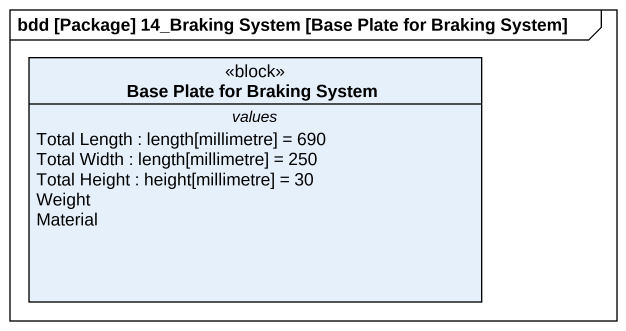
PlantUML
@startuml
mainframe bdd [Package] 14_Braking System [Base Plate for Braking System]
hide circle
hide empty members
class "Base Plate for Braking System" as Base_Plate_for_Braking <<block>> {
  -- values --
  Total Length : length[millimetre] = 690
  Total Width : length[millimetre] = 250
  Total Height : height[millimetre] = 30
  Weight
  Material
}
@enduml
